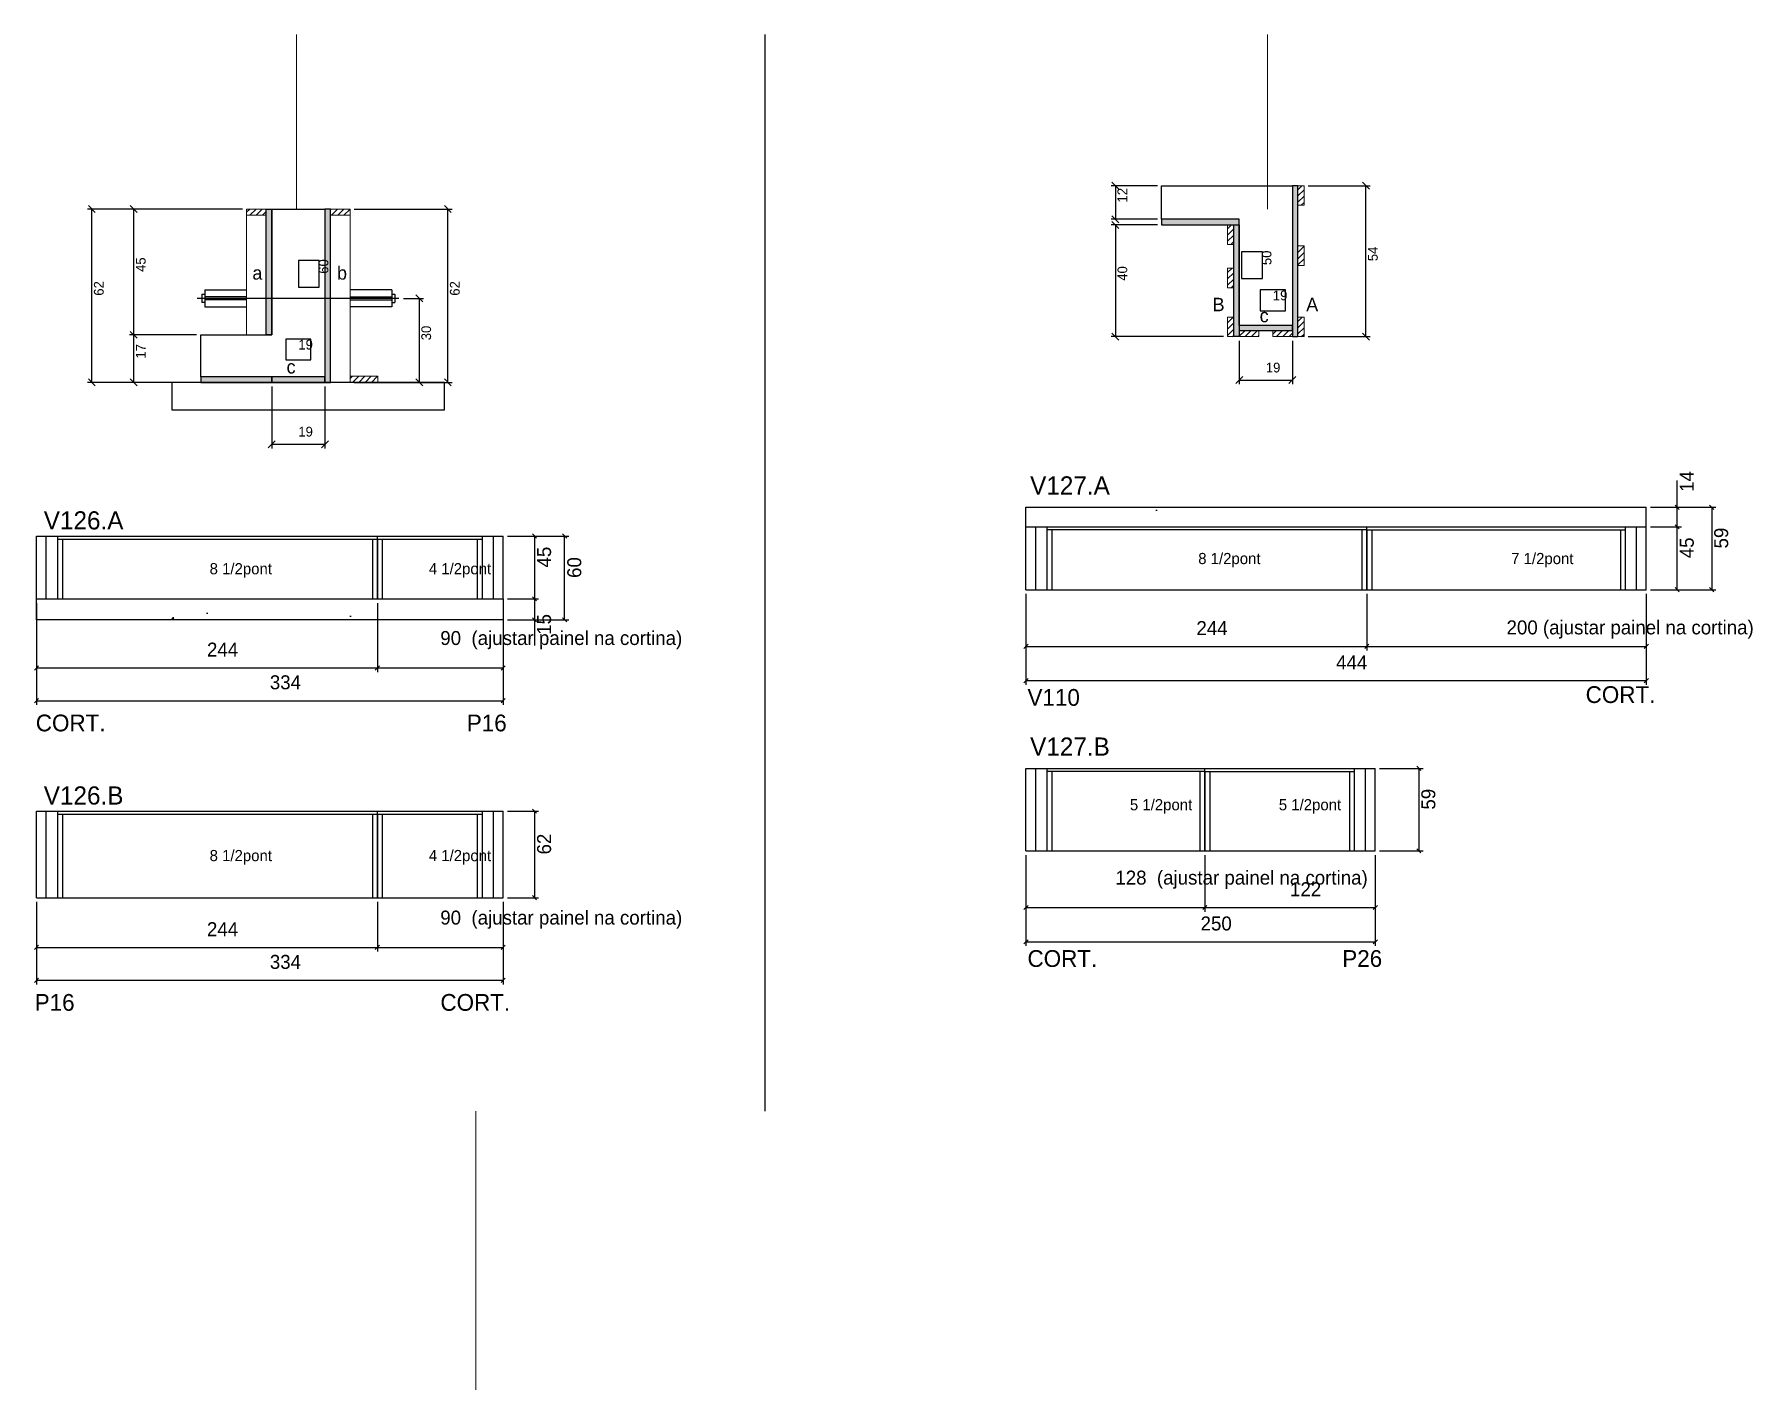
# Model space of a CAD drawing. Header units: metres. Extents: x 1695 to 2924, y 10209 to 11179.
import ezdxf

# ---------------------------------------------------------------- set-up
doc = ezdxf.new("R2010")
doc.units = ezdxf.units.M
for name, color, linetype in [('5', 7, 'Continuous'), ('barrote', 7, 'Continuous'), ('CONCRETO', 7, 'Continuous'), ('COTA', 7, 'Continuous'), ('Cota Seção (2x)', 7, 'Continuous'), ('detalhes', 7, 'Continuous'), ('Hachura', 7, 'Continuous'), ('Madeira', 7, 'Continuous'), ('Painéis', 7, 'Continuous'), ('SARR_2.2x7', 7, 'Continuous'), ('SARR_3.5x7', 7, 'Continuous'), ('SARRAFO DE PRESSAO', 7, 'Continuous'), ('TENSOR', 7, 'Continuous'), ('texto', 7, 'Continuous'), ('Texto Seção', 7, 'Continuous')]:
    doc.layers.add(name, color=color, linetype=linetype)

msp = doc.modelspace()

# ---------------------------------------------------------------- hatches: boundary and pattern name
at = {"layer": 'COTA'}
h = msp.add_hatch(dxfattribs=at)
h.set_pattern_fill('AR-CONC')
h.paths.add_polyline_path([(2848.3, 10826.1), (2848.3, 10840.1), (2404.3, 10840.1), (2404.3, 10826.1), (2848.3, 10826.1)])
h = msp.add_hatch(dxfattribs=at)
h.set_pattern_fill('AR-CONC')
h.paths.add_polyline_path([(2030.1, 10759.5), (1696.1, 10759.5), (1696.1, 10774.5), (2030.1, 10774.5), (2030.1, 10759.5)])
at = {"layer": 'Hachura'}
h = msp.add_hatch(color=7, dxfattribs=at)
h.dxf.hatch_style = 1
h.paths.add_polyline_path([(2599, 11070.2), (2595, 11070.2), (2595, 10962.2), (2599, 10962.2), (2599, 11070.2)])
h = msp.add_hatch(dxfattribs=at)
h.set_pattern_fill('ANSI31')
h.paths.add_polyline_path([(2599, 11056.2), (2603.4, 11056.2), (2603.4, 11070.2), (2599, 11070.2), (2599, 11056.2)])
h = msp.add_hatch(dxfattribs=at)
h.set_pattern_fill('ANSI31')
h.paths.add_polyline_path([(1860.5, 11049.1), (1860.5, 11053.5), (1846.5, 11053.5), (1846.5, 11049.1), (1860.5, 11049.1)])
h = msp.add_hatch(color=7, dxfattribs=at)
h.dxf.hatch_style = 1
h.paths.add_polyline_path([(1860.5, 10963.5), (1864.5, 10963.5), (1864.5, 11053.2), (1860.5, 11053.2), (1860.5, 10963.5)])
h = msp.add_hatch(color=7, dxfattribs=at)
h.dxf.hatch_style = 1
h.paths.add_polyline_path([(1902.5, 10929.5), (1906.5, 10929.5), (1906.5, 11053.5), (1902.5, 11053.5), (1902.5, 10929.5)])
h = msp.add_hatch(dxfattribs=at)
h.set_pattern_fill('ANSI31')
h.paths.add_polyline_path([(1906.5, 11049.1), (1906.5, 11053.5), (1920.5, 11053.5), (1920.5, 11049.1), (1906.5, 11049.1)])
h = msp.add_hatch(color=7, dxfattribs=at)
h.dxf.hatch_style = 1
h.paths.add_polyline_path([(2557, 11042.2), (2557, 11046.2), (2501.4, 11046.2), (2501.4, 11042.2), (2557, 11042.2)])
h = msp.add_hatch(dxfattribs=at)
h.set_pattern_fill('ANSI31')
h.paths.add_polyline_path([(2548.6, 11028.2), (2553, 11028.2), (2553, 11042.2), (2548.6, 11042.2), (2548.6, 11028.2)])
h = msp.add_hatch(color=7, dxfattribs=at)
h.dxf.hatch_style = 1
h.paths.add_polyline_path([(2553, 11042.2), (2557, 11042.2), (2557, 10962.2), (2553, 10962.2), (2553, 11042.2)])
h = msp.add_hatch(dxfattribs=at)
h.set_pattern_fill('ANSI31')
h.paths.add_polyline_path([(2599, 11013.2), (2603.4, 11013.2), (2603.4, 11027.2), (2599, 11027.2), (2599, 11013.2)])
h = msp.add_hatch(dxfattribs=at)
h.set_pattern_fill('ANSI31')
h.paths.add_polyline_path([(2548.6, 10997.2), (2553, 10997.2), (2553, 11011.2), (2548.6, 11011.2), (2548.6, 10997.2)])
h = msp.add_hatch(dxfattribs=at)
h.set_pattern_fill('ANSI31')
h.paths.add_polyline_path([(2548.6, 10962.2), (2553, 10962.2), (2553, 10976.2), (2548.6, 10976.2), (2548.6, 10962.2)])
h = msp.add_hatch(dxfattribs=at)
h.set_pattern_fill('ANSI31')
h.paths.add_polyline_path([(2599, 10962.2), (2603.4, 10962.2), (2603.4, 10976.2), (2599, 10976.2), (2599, 10962.2)])
h = msp.add_hatch(color=7, dxfattribs=at)
h.dxf.hatch_style = 1
h.paths.add_polyline_path([(2595, 10966.6), (2595, 10970.2), (2557, 10970.2), (2557, 10966.6), (2595, 10966.6)])
h = msp.add_hatch(dxfattribs=at)
h.set_pattern_fill('ANSI31')
h.paths.add_polyline_path([(2557, 10962.2), (2557, 10966.6), (2571, 10966.6), (2571, 10962.2), (2557, 10962.2)])
h = msp.add_hatch(dxfattribs=at)
h.set_pattern_fill('ANSI31')
h.paths.add_polyline_path([(2595, 10962.2), (2595, 10966.6), (2581, 10966.6), (2581, 10962.2), (2595, 10962.2)])
h = msp.add_hatch(color=7, dxfattribs=at)
h.dxf.hatch_style = 1
h.paths.add_polyline_path([(1864.5, 10929.5), (1864.5, 10933.5), (1813.7, 10933.5), (1813.7, 10929.5), (1864.5, 10929.5)])
h = msp.add_hatch(color=7, dxfattribs=at)
h.dxf.hatch_style = 1
h.paths.add_polyline_path([(1902.5, 10929.5), (1902.5, 10933.5), (1864.5, 10933.5), (1864.5, 10929.5), (1902.5, 10929.5)])
h = msp.add_hatch(dxfattribs=at)
h.set_pattern_fill('ANSI31')
h.paths.add_polyline_path([(1940.5, 10929.5), (1940.5, 10933.9), (1920.5, 10933.9), (1920.5, 10929.5), (1940.5, 10929.5)])

# ---------------------------------------------------------------- linework, layer by layer
at = {"color": 7, "lineweight": 25}
for p, q in [((1816.5, 10995.6), (1816.5, 10983.6)), ((1816.5, 10995.6), (1846.5, 10995.6)), ((1950.5, 10995.6), (1920.5, 10995.6)), ((1950.5, 10995.6), (1950.5, 10983.6)), ((1814.5, 10992.6), (1814.5, 10986.6)), ((1814.5, 10992.6), (1816.5, 10992.6)), ((1816.5, 10986.6), (1814.5, 10986.6)), ((1846.5, 10990.6), (1816.5, 10990.6)), ((1846.5, 10988.6), (1816.5, 10988.6)), ((1816.5, 10983.6), (1846.5, 10983.6)), ((1920.5, 10990.6), (1950.5, 10990.6)), ((1920.5, 10988.6), (1950.5, 10988.6)), ((1950.5, 10983.6), (1920.5, 10983.6)), ((1950.5, 10992.6), (1952.5, 10992.6)), ((1950.5, 10986.6), (1952.5, 10986.6)), ((1952.5, 10992.6), (1952.5, 10986.6))]:
    msp.add_line(p, q, dxfattribs=at)
at = {"layer": 'barrote', "color": 251, "lineweight": 25}
msp.add_lwpolyline([(1793, 10909.9), (1988.2, 10909.9), (1988.2, 10929.5), (1793, 10929.5)], close=True, dxfattribs=at)
at = {"layer": 'CONCRETO', "color": 251, "lineweight": 25}
msp.add_lwpolyline([(2501.4, 11046.2), (2501.4, 11070.2), (2595, 11070.2), (2595, 11070.2), (2595, 11070.2), (2595, 10970.2), (2557, 10970.2), (2557, 11046.2)], close=True, dxfattribs=at)
msp.add_lwpolyline([(1864.5, 11053.5), (1902.5, 11053.5), (1902.5, 11029.5), (1902.5, 11029.5), (1902.5, 10933.5), (1813.7, 10933.5), (1813.7, 10963.5), (1864.5, 10963.5), (1864.5, 11053.5)], dxfattribs=at)
at = {"layer": 'COTA', "color": 241, "lineweight": 25}
for p, q in [((2217.3, 11178.5), (2217.3, 10407.8)), ((2404.3, 10826.1), (2404.3, 10840.1)), ((2404.3, 10840.1), (2848.3, 10840.1)), ((2848.3, 10826.1), (2848.3, 10840.1)), ((1696.1, 10759.5), (1696.1, 10774.5)), ((2030.1, 10774.5), (2030.1, 10759.5)), ((2030.1, 10759.5), (1696.1, 10759.5))]:
    msp.add_line(p, q, dxfattribs=at)
at = {"layer": 'COTA', "color": 4, "lineweight": 25}
for p, q in [((2498.4, 11070.2), (2465.3, 11070.2)), ((2468.3, 11070.2), (2468.3, 11046.2)), ((2606.4, 11070.2), (2650.6, 11070.2)), ((2647.6, 10962.2), (2647.6, 11070.2)), ((1843.5, 11053.5), (1732.7, 11053.5)), ((1735.7, 10929.5), (1735.7, 11053.5)), ((1843.5, 11053.5), (1762.7, 11053.5)), ((1765.7, 10963.5), (1765.7, 11053.5)), ((1923.5, 11053.5), (1993.5, 11053.5)), ((1990.5, 10929.5), (1990.5, 11053.5)), ((2498.4, 11046.2), (2465.3, 11046.2)), ((2498.4, 11042.2), (2465.3, 11042.2)), ((2468.3, 11042.2), (2468.3, 10962.2)), ((1958.8, 10989.6), (1973, 10989.6)), ((1970, 10989.6), (1970, 10929.5)), ((1810.7, 10963.5), (1762.7, 10963.5)), ((1810.7, 10963.5), (1762.7, 10963.5)), ((1765.7, 10929.5), (1765.7, 10963.5)), ((2545.6, 10962.2), (2465.3, 10962.2)), ((2557, 10959.2), (2557, 10928.1)), ((2595, 10959.2), (2595, 10928.1)), ((2606.4, 10962.2), (2650.6, 10962.2)), ((1810.7, 10929.5), (1732.7, 10929.5)), ((1810.7, 10929.5), (1762.7, 10929.5)), ((1864.5, 10926.5), (1864.5, 10882.2)), ((1902.5, 10926.5), (1902.5, 10882.2)), ((1923.5, 10929.5), (1993.5, 10929.5)), ((1943.5, 10929.5), (1973, 10929.5)), ((2557, 10931.1), (2595, 10931.1)), ((1864.5, 10885.2), (1902.5, 10885.2)), ((2870.4, 10840.1), (2870.4, 10859.2)), ((2851.3, 10840.1), (2873.4, 10840.1)), ((2851.3, 10840.1), (2898.1, 10840.1)), ((2870.4, 10826.1), (2870.4, 10840.1)), ((2895.1, 10840.1), (2895.1, 10781.1)), ((2851.3, 10826.1), (2873.4, 10826.1)), ((2851.3, 10826.1), (2873.4, 10826.1)), ((2870.4, 10781.1), (2870.4, 10826.1)), ((2033.1, 10819.5), (2055.5, 10819.5)), ((2033.1, 10819.5), (2077.1, 10819.5)), ((2052.5, 10819.5), (2052.5, 10774.5)), ((2074.1, 10759.5), (2074.1, 10819.5)), ((2033.1, 10774.5), (2055.5, 10774.5)), ((2033.1, 10774.5), (2055.5, 10774.5)), ((2052.5, 10774.5), (2052.5, 10759.5)), ((2404.3, 10778.1), (2404.3, 10737.5)), ((2404.3, 10778.1), (2404.3, 10713)), ((2648.3, 10778.1), (2648.3, 10737.5)), ((2648.3, 10778.1), (2648.3, 10737.5)), ((2848.3, 10778.1), (2848.3, 10737.5)), ((2848.3, 10778.1), (2848.3, 10713)), ((2851.3, 10781.1), (2873.4, 10781.1)), ((2851.3, 10781.1), (2898.1, 10781.1)), ((1696.1, 10771.5), (1696.1, 10722.1)), ((1696.1, 10771.5), (1696.1, 10698.6)), ((1940.1, 10771.5), (1940.1, 10722.1)), ((1940.1, 10771.5), (1940.1, 10722.1)), ((2030.1, 10771.5), (2030.1, 10722.1)), ((2030.1, 10771.5), (2030.1, 10698.6)), ((2033.1, 10759.5), (2077.1, 10759.5)), ((2033.1, 10759.5), (2055.5, 10759.5)), ((2052.5, 10759.5), (2052.5, 10741.2)), ((2404.3, 10740.5), (2648.3, 10740.5)), ((2648.3, 10740.5), (2848.3, 10740.5)), ((1696.1, 10725.1), (1940.1, 10725.1)), ((1940.1, 10725.1), (2030.1, 10725.1)), ((2404.3, 10716), (2848.3, 10716)), ((1696.1, 10701.6), (2030.1, 10701.6)), ((2657.3, 10653.2), (2688.5, 10653.2)), ((2685.5, 10653.2), (2685.5, 10594.2)), ((2033.1, 10622.6), (2055.5, 10622.6)), ((2052.5, 10622.6), (2052.5, 10560.6)), ((2404.3, 10591.2), (2404.3, 10550.6)), ((2404.3, 10591.2), (2404.3, 10526.1)), ((2532.3, 10591.2), (2532.3, 10550.6)), ((2532.3, 10591.2), (2532.3, 10550.6)), ((2654.3, 10591.2), (2654.3, 10550.6)), ((2654.3, 10591.2), (2654.3, 10526.1)), ((2657.3, 10594.2), (2688.5, 10594.2)), ((1696.1, 10557.6), (1696.1, 10522.1)), ((1696.1, 10557.6), (1696.1, 10498.5)), ((1940.1, 10557.6), (1940.1, 10522.1)), ((1940.1, 10557.6), (1940.1, 10522.1)), ((2030.1, 10557.6), (2030.1, 10522.1)), ((2030.1, 10557.6), (2030.1, 10498.5)), ((2033.1, 10560.6), (2055.5, 10560.6)), ((2404.3, 10553.6), (2532.3, 10553.6)), ((2532.3, 10553.6), (2654.3, 10553.6)), ((2404.3, 10529.1), (2654.3, 10529.1)), ((1696.1, 10525.1), (1940.1, 10525.1)), ((1940.1, 10525.1), (2030.1, 10525.1)), ((1696.1, 10501.5), (2030.1, 10501.5))]:
    msp.add_line(p, q, dxfattribs=at)
at = {"layer": 'COTA', "color": 0, "lineweight": 25}
for p, q in [((2871.9, 10838.6), (2868.9, 10841.6)), ((2896.6, 10838.6), (2893.6, 10841.6)), ((2871.9, 10824.6), (2868.9, 10827.6)), ((2868.9, 10827.6), (2871.9, 10824.6)), ((2054, 10818), (2051, 10821)), ((2075.6, 10818), (2072.6, 10821)), ((2051, 10776), (2054, 10773)), ((2054, 10773), (2051, 10776)), ((2868.9, 10782.6), (2871.9, 10779.6)), ((2893.6, 10782.6), (2896.6, 10779.6)), ((2051, 10761), (2054, 10758)), ((2072.6, 10761), (2075.6, 10758)), ((2405.8, 10742), (2402.8, 10739)), ((2646.8, 10739), (2649.8, 10742)), ((2649.8, 10742), (2646.8, 10739)), ((2846.8, 10739), (2849.8, 10742)), ((1697.6, 10726.6), (1694.6, 10723.6)), ((1938.6, 10723.6), (1941.6, 10726.6)), ((1941.6, 10726.6), (1938.6, 10723.6)), ((2028.6, 10723.6), (2031.6, 10726.6)), ((2405.8, 10717.5), (2402.8, 10714.5)), ((2846.8, 10714.5), (2849.8, 10717.5)), ((1697.6, 10703.1), (1694.6, 10700.1)), ((2028.6, 10700.1), (2031.6, 10703.1)), ((2687, 10651.7), (2684, 10654.7)), ((2054, 10621.1), (2051, 10624.1)), ((2684, 10595.7), (2687, 10592.7)), ((2051, 10562.1), (2054, 10559.1)), ((2405.8, 10555.1), (2402.8, 10552.1)), ((2530.8, 10552.1), (2533.8, 10555.1)), ((2533.8, 10555.1), (2530.8, 10552.1)), ((2652.8, 10552.1), (2655.8, 10555.1)), ((2405.8, 10530.6), (2402.8, 10527.6)), ((2652.8, 10527.6), (2655.8, 10530.6)), ((1697.6, 10526.6), (1694.6, 10523.6)), ((1938.6, 10523.6), (1941.6, 10526.6)), ((1941.6, 10526.6), (1938.6, 10523.6)), ((2028.6, 10523.6), (2031.6, 10526.6)), ((1697.6, 10503), (1694.6, 10500)), ((2028.6, 10500), (2031.6, 10503))]:
    msp.add_line(p, q, dxfattribs=at)
for points in [[(2470.8, 11067.7), (2465.8, 11072.7)], [(2650.1, 11067.7), (2645.1, 11072.7)], [(1738.2, 11051), (1733.2, 11056)], [(1768.2, 11051), (1763.2, 11056)], [(1993, 11051), (1988, 11056)], [(2465.8, 11048.7), (2470.8, 11043.7)], [(2470.8, 11039.7), (2465.8, 11044.7)], [(1972.5, 10987.1), (1967.5, 10992.1)], [(1768.2, 10961), (1763.2, 10966)], [(1763.2, 10966), (1768.2, 10961)], [(2465.8, 10964.7), (2470.8, 10959.7)], [(2645.1, 10964.7), (2650.1, 10959.7)], [(2559.5, 10933.6), (2554.5, 10928.6)], [(2592.5, 10928.6), (2597.5, 10933.6)], [(1733.2, 10932), (1738.2, 10927)], [(1763.2, 10932), (1768.2, 10927)], [(1967.5, 10932), (1972.5, 10927)], [(1988, 10932), (1993, 10927)], [(1867, 10887.7), (1862, 10882.7)], [(1900, 10882.7), (1905, 10887.7)]]:
    msp.add_lwpolyline(points, dxfattribs=at)
at = {"layer": 'Cota Seção (2x)', "color": 180, "lineweight": 25}
for p, q in [((2573.5, 11023), (2558.5, 11023)), ((2558.5, 11023), (2558.5, 11003.7)), ((2573.5, 11003.7), (2573.5, 11023)), ((1898.5, 11016.7), (1883.5, 11016.7)), ((1883.5, 11016.7), (1883.5, 10997.7)), ((1898.5, 10997.7), (1898.5, 11016.7)), ((1883.5, 10997.7), (1898.5, 10997.7)), ((2558.5, 11003.7), (2573.5, 11003.7)), ((2590, 10995.7), (2572, 10995.7)), ((2572, 10995.7), (2572, 10980.7)), ((2590, 10980.7), (2590, 10995.7)), ((2572, 10980.7), (2590, 10980.7)), ((1892.5, 10960.5), (1874.5, 10960.5)), ((1874.5, 10960.5), (1874.5, 10945.5)), ((1892.5, 10945.5), (1892.5, 10960.5)), ((1874.5, 10945.5), (1892.5, 10945.5))]:
    msp.add_line(p, q, dxfattribs=at)
at = {"layer": 'Madeira', "color": 126, "lineweight": 18}
for points in [[(2599, 11056.2), (2603.4, 11056.2), (2603.4, 11070.2), (2599, 11070.2)], [(1860.5, 11049.1), (1860.5, 11053.5), (1846.5, 11053.5), (1846.5, 11049.1)], [(1860.5, 11053.5), (1846.5, 11053.5), (1846.5, 10963.5), (1860.5, 10963.5)], [(1906.5, 11049.1), (1906.5, 11053.5), (1920.5, 11053.5), (1920.5, 11049.1)], [(1906.5, 11053.5), (1920.5, 11053.5), (1920.5, 10929.5), (1906.5, 10929.5)], [(2548.6, 11028.2), (2553, 11028.2), (2553, 11042.2), (2548.6, 11042.2)], [(2599, 11013.2), (2603.4, 11013.2), (2603.4, 11027.2), (2599, 11027.2)], [(2548.6, 10997.2), (2553, 10997.2), (2553, 11011.2), (2548.6, 11011.2)], [(2548.6, 10962.2), (2553, 10962.2), (2553, 10976.2), (2548.6, 10976.2)], [(2599, 10962.2), (2603.4, 10962.2), (2603.4, 10976.2), (2599, 10976.2)], [(2557, 10962.2), (2557, 10966.6), (2571, 10966.6), (2571, 10962.2)], [(2595, 10962.2), (2595, 10966.6), (2581, 10966.6), (2581, 10962.2)], [(1940.5, 10929.5), (1940.5, 10933.9), (1920.5, 10933.9), (1920.5, 10929.5)]]:
    msp.add_lwpolyline(points, close=True, dxfattribs=at)
at = {"layer": 'Painéis', "color": 200, "lineweight": 25}
for p, q in [((2404.3, 10826.1), (2848.3, 10826.1)), ((2404.3, 10781.1), (2404.3, 10826.1)), ((2648.3, 10781.1), (2648.3, 10826.1)), ((2848.3, 10781.1), (2848.3, 10826.1)), ((1696.1, 10819.5), (2030.1, 10819.5)), ((1696.1, 10774.5), (1696.1, 10819.5)), ((1940.1, 10774.5), (1940.1, 10819.5)), ((2030.1, 10774.5), (2030.1, 10819.5)), ((1696.1, 10774.5), (2030.1, 10774.5)), ((2404.3, 10781.1), (2848.3, 10781.1)), ((2404.3, 10653.2), (2654.3, 10653.2)), ((2404.3, 10594.2), (2404.3, 10653.2)), ((2532.3, 10594.2), (2532.3, 10653.2)), ((2654.3, 10594.2), (2654.3, 10653.2)), ((1696.1, 10622.6), (2030.1, 10622.6)), ((1696.1, 10560.6), (1696.1, 10622.6)), ((1940.1, 10560.6), (1940.1, 10622.6)), ((2030.1, 10560.6), (2030.1, 10622.6)), ((2404.3, 10594.2), (2654.3, 10594.2)), ((1696.1, 10560.6), (2030.1, 10560.6))]:
    msp.add_line(p, q, dxfattribs=at)
for points in [[(2599, 11070.2), (2595, 11070.2), (2595, 10962.2), (2599, 10962.2)], [(1860.5, 11053.5), (1864.5, 11053.5), (1864.5, 10963.5), (1860.5, 10963.5)], [(1906.5, 11053.5), (1902.5, 11053.5), (1902.5, 10929.5), (1906.5, 10929.5)], [(2557, 11042.2), (2557, 11046.2), (2501.4, 11046.2), (2501.4, 11042.2)], [(2553, 11042.2), (2557, 11042.2), (2557, 10962.2), (2553, 10962.2)], [(2595, 10966.6), (2595, 10970.2), (2557, 10970.2), (2557, 10966.6)], [(1864.5, 10929.5), (1864.5, 10933.5), (1813.7, 10933.5), (1813.7, 10929.5)], [(1902.5, 10929.5), (1902.5, 10933.5), (1864.5, 10933.5), (1864.5, 10929.5)]]:
    msp.add_lwpolyline(points, close=True, dxfattribs=at)
at = {"layer": 'SARR_2.2x7', "color": 40, "lineweight": 25}
for p, q in [((2411.3, 10781.1), (2411.3, 10826.1)), ((2648.3, 10823.9), (2419.3, 10823.9)), ((2648.3, 10823.9), (2833.3, 10823.9)), ((2841.3, 10781.1), (2841.3, 10826.1)), ((1703.1, 10774.5), (1703.1, 10819.5)), ((1711.1, 10817.3), (1940.1, 10817.3)), ((1940.1, 10817.3), (2015.1, 10817.3)), ((2023.1, 10774.5), (2023.1, 10819.5)), ((2411.3, 10594.2), (2411.3, 10653.2)), ((2532.3, 10651), (2419.3, 10651)), ((2532.3, 10651), (2639.3, 10651)), ((2647.3, 10594.2), (2647.3, 10653.2)), ((1703.1, 10560.6), (1703.1, 10622.6)), ((1711.1, 10620.4), (1940.1, 10620.4)), ((1940.1, 10620.4), (2015.1, 10620.4)), ((2023.1, 10560.6), (2023.1, 10622.6))]:
    msp.add_line(p, q, dxfattribs=at)
at = {"layer": 'SARR_3.5x7', "color": 81, "lineweight": 25}
for p, q in [((2419.3, 10826.1), (2419.3, 10781.1)), ((2422.8, 10823.9), (2422.8, 10781.1)), ((2644.8, 10823.9), (2644.8, 10781.1)), ((2648.3, 10823.9), (2648.3, 10781.1)), ((2651.8, 10823.9), (2651.8, 10781.1)), ((2829.8, 10823.9), (2829.8, 10781.1)), ((2833.3, 10826.1), (2833.3, 10781.1)), ((1711.1, 10819.5), (1711.1, 10774.5)), ((1714.6, 10817.3), (1714.6, 10774.5)), ((1936.6, 10817.3), (1936.6, 10774.5)), ((1940.1, 10817.3), (1940.1, 10774.5)), ((1943.6, 10817.3), (1943.6, 10774.5)), ((2011.6, 10817.3), (2011.6, 10774.5)), ((2015.1, 10819.5), (2015.1, 10774.5)), ((1711.1, 10774.5), (1714.6, 10774.5)), ((1936.6, 10774.5), (1940.1, 10774.5)), ((1940.1, 10774.5), (1943.6, 10774.5)), ((2011.6, 10774.5), (2015.1, 10774.5)), ((2419.3, 10653.2), (2419.3, 10594.2)), ((2422.8, 10651), (2422.8, 10594.2)), ((2528.8, 10651), (2528.8, 10594.2)), ((2532.3, 10651), (2532.3, 10594.2)), ((2535.8, 10651), (2535.8, 10594.2)), ((2635.8, 10651), (2635.8, 10594.2)), ((2639.3, 10653.2), (2639.3, 10594.2)), ((1711.1, 10622.6), (1711.1, 10560.6)), ((1714.6, 10620.4), (1714.6, 10560.6)), ((1936.6, 10620.4), (1936.6, 10560.6)), ((1940.1, 10620.4), (1940.1, 10560.6)), ((1943.6, 10620.4), (1943.6, 10560.6)), ((2011.6, 10620.4), (2011.6, 10560.6)), ((2015.1, 10622.6), (2015.1, 10560.6)), ((1711.1, 10560.6), (1714.6, 10560.6)), ((1936.6, 10560.6), (1940.1, 10560.6)), ((1940.1, 10560.6), (1943.6, 10560.6)), ((2011.6, 10560.6), (2015.1, 10560.6))]:
    msp.add_line(p, q, dxfattribs=at)
at = {"layer": 'SARRAFO DE PRESSAO', "color": 30, "lineweight": 9}
msp.add_line((2010.6, 10208.5), (2010.6, 10407.8), dxfattribs=at)
at = {"layer": 'TENSOR', "color": 3, "lineweight": 25}
msp.add_line((1955.5, 10989.6), (1811.2, 10989.6), dxfattribs=at)
at = {"layer": 'Texto Seção', "color": 252, "lineweight": 15}
for p, q in [((1882.1, 11053.5), (1882.1, 11178.5)), ((2577.2, 11053.5), (2577.2, 11178.5))]:
    msp.add_line(p, q, dxfattribs=at)

# ---------------------------------------------------------------- texts
at = {"layer": '5', "color": 5, "lineweight": 25}
for s, p in [('CORT.', (2804.9, 10700)), ('V110', (2405.4, 10698)), ('CORT.', (1695.6, 10679.7)), ('P16', (2004.1, 10679.7)), ('CORT.', (2405.4, 10511.1)), ('P26', (2630.7, 10511.1)), ('P16', (1694.8, 10479.7)), ('CORT.', (1985.2, 10479.7))]:
    msp.add_text(s, height=12, rotation=0, dxfattribs=at).set_placement(p)
at = {"layer": 'COTA', "color": 1, "lineweight": 25}
for s, p in [('12', (2476.8, 11058.2)), ('54', (2656.1, 11016.2)), ('45', (1774.2, 11008.5)), ('40', (2476.8, 11002.2)), ('62', (1744.2, 10991.5)), ('62', (1999, 10991.5)), ('30', (1978.5, 10959.6)), ('17', (1774.2, 10946.5))]:
    msp.add_text(s, height=7, rotation=90, dxfattribs=at).set_placement(p)
for p in [(2576, 10936.6), (1883.5, 10890.7)]:
    msp.add_text('19', height=7, dxfattribs=at).set_placement(p)
at = {"layer": 'COTA', "color": 240, "lineweight": 25}
for s, p in [('14', (2882.3, 10851.1)), ('59', (2906.9, 10810.6)), ('45', (2064.4, 10797)), ('45', (2882.3, 10803.6)), ('60', (2086, 10789.5)), ('15', (2064.4, 10748.8)), ('59', (2697.3, 10623.7)), ('62', (2064.4, 10591.6))]:
    msp.add_text(s, height=10, rotation=90, dxfattribs=at).set_placement(p)
for s, p in [('90 ^J(ajustar painel na cortina)', (1985.1, 10741.5)), ('244', (2526.3, 10748.6)), ('200 (ajustar painel na cortina)', (2748.3, 10749.1)), ('244', (1818.1, 10733.2)), ('444', (2626.3, 10724)), ('334', (1863.1, 10709.8)), ('128 ^J(ajustar painel na cortina)', (2468.3, 10570)), ('122', (2593.3, 10561.7)), ('244', (1818.1, 10533.1)), ('90 ^J(ajustar painel na cortina)', (1985.1, 10541.4)), ('250', (2529.3, 10537.2)), ('334', (1863.1, 10509.7))]:
    msp.add_text(s, height=10, dxfattribs=at).set_placement(p)
at = {"layer": 'Cota Seção (2x)', "color": 1, "lineweight": 25}
for s, p in [('50', (2580, 11013.4)), ('60', (1905, 11007.2))]:
    msp.add_text(s, height=7, rotation=90, dxfattribs=at).set_placement(p)
for p in [(2581, 10988.2), (1883.5, 10953)]:
    msp.add_text('19', height=7, dxfattribs=at).set_placement(p)
at = {"layer": 'detalhes', "color": 4, "lineweight": 25}
for s, p in [('a', (1850.6, 11003)), ('b', (1911.2, 11003)), ('c', (1875.1, 10935.8))]:
    msp.add_text(s, height=9.6, rotation=360, dxfattribs=at).set_placement(p)
for s, p in [('B', (2537.9, 10980.4)), ('A', (2604.9, 10980.4)), ('c', (2571.6, 10972.5))]:
    msp.add_text(s, height=9.6, dxfattribs=at).set_placement(p)
at = {"layer": 'texto', "color": 2, "lineweight": 25}
for s, p in [('8 1/2pont', (1820, 10792.1)), ('4 1/2pont', (1976.9, 10792.1)), ('8 1/2pont', (2527.6, 10799.4)), ('7 1/2pont', (2751.6, 10799.4)), ('5 1/2pont', (2478.7, 10623.2)), ('5 1/2pont', (2585.3, 10623.2)), ('8 1/2pont', (1820, 10586.8)), ('4 1/2pont', (1976.9, 10586.8))]:
    msp.add_text(s, height=8, dxfattribs=at).set_placement(p)
at = {"layer": 'Texto Seção', "color": 7, "lineweight": 15}
for s, p in [('V127.A', (2407.3, 10849.2)), ('V126.A', (1701.3, 10824.2)), ('V127.B', (2407.3, 10662.3)), ('V126.B', (1701.3, 10627.3))]:
    msp.add_text(s, height=13, dxfattribs=at).set_placement(p)

doc.saveas('drawing.dxf')
